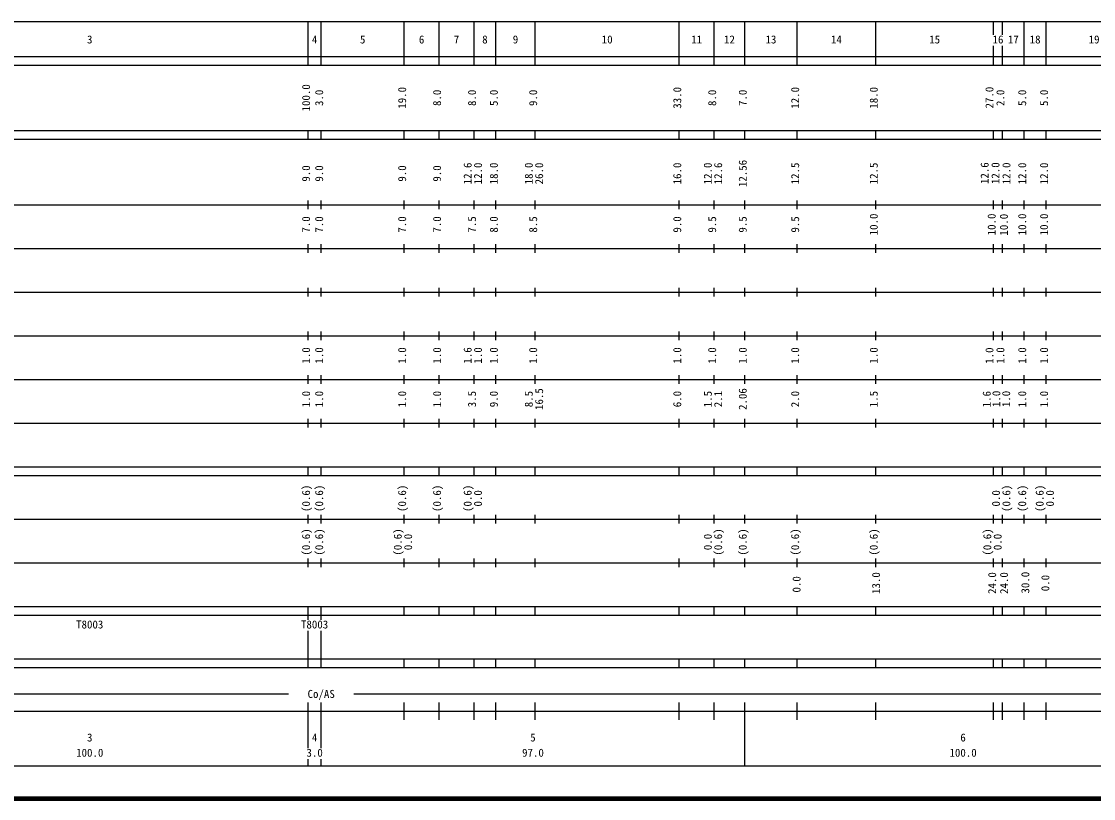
# Model space of a CAD drawing. Units: millimetres on the paper, enlarged 1000 times. Extents: x 40000 to 680000, y 20000 to 380000.
# Drawn here: x 302358 to 547880, y 20000 to 198000 of the extents above; entities that cross this region are included whole.
import ezdxf
from ezdxf.enums import TextEntityAlignment as Align

# ---------------------------------------------------------------- set-up
doc = ezdxf.new("R2010")
doc.units = ezdxf.units.MM
doc.header["$LTSCALE"] = 1000
doc.layers.add('M-TTL', color=2, linetype='Continuous', lineweight=140)
doc.layers.add('M-TTL-BAND', color=7, linetype='Continuous', lineweight=25)
doc.styles.add('ＭＳ ゴシック', font='')
doc.styles.get('ＭＳ ゴシック').set_extended_font_data('MS Gothic')

msp = doc.modelspace()

# ---------------------------------------------------------------- linework, layer by layer
at = {"layer": 'M-TTL'}
msp.add_line((40000, 20000), (680000, 20000), dxfattribs=at)
at = {"layer": 'M-TTL-BAND'}
for p, q in [((68000, 198000), (579000, 198000)), ((368000, 188000), (368000, 198000)), ((371000, 188000), (371000, 198000)), ((390000, 188000), (390000, 198000)), ((398000, 188000), (398000, 198000)), ((406000, 188000), (406000, 198000)), ((411000, 188000), (411000, 198000)), ((420000, 188000), (420000, 198000)), ((453000, 188000), (453000, 198000)), ((461000, 188000), (461000, 198000)), ((468000, 188000), (468000, 198000)), ((480000, 188000), (480000, 198000)), ((498000, 188000), (498000, 198000)), ((525000, 194905), (525000, 198000)), ((527000, 194905), (527000, 198000)), ((532000, 188000), (532000, 198000)), ((537000, 188000), (537000, 198000)), ((525000, 188000), (525000, 192405)), ((527000, 188000), (527000, 192405)), ((40000, 190000), (579000, 190000)), ((40000, 188000), (579000, 188000)), ((40000, 173000), (579000, 173000)), ((368000, 171000), (368000, 173000)), ((371000, 171000), (371000, 173000)), ((390000, 171000), (390000, 173000)), ((398000, 171000), (398000, 173000)), ((406000, 171000), (406000, 173000)), ((411000, 171000), (411000, 173000)), ((420000, 171000), (420000, 173000)), ((453000, 171000), (453000, 173000)), ((461000, 171000), (461000, 173000)), ((468000, 171000), (468000, 173000)), ((480000, 171000), (480000, 173000)), ((498000, 171000), (498000, 173000)), ((525000, 171000), (525000, 173000)), ((527000, 171000), (527000, 173000)), ((532000, 171000), (532000, 173000)), ((537000, 171000), (537000, 173000)), ((40000, 171000), (579000, 171000)), ((40000, 156000), (579000, 156000)), ((368000, 155000), (368000, 157000)), ((371000, 155000), (371000, 157000)), ((390000, 155000), (390000, 157000)), ((398000, 155000), (398000, 157000)), ((406000, 155000), (406000, 157000)), ((411000, 155000), (411000, 157000)), ((420000, 155000), (420000, 157000)), ((453000, 155000), (453000, 157000)), ((461000, 155000), (461000, 157000)), ((468000, 155000), (468000, 157000)), ((480000, 155000), (480000, 157000)), ((498000, 155000), (498000, 157000)), ((525000, 155000), (525000, 157000)), ((527000, 155000), (527000, 157000)), ((532000, 155000), (532000, 157000)), ((537000, 155000), (537000, 157000)), ((46000, 146000), (579000, 146000)), ((368000, 145000), (368000, 147000)), ((371000, 145000), (371000, 147000)), ((390000, 145000), (390000, 147000)), ((398000, 145000), (398000, 147000)), ((406000, 145000), (406000, 147000)), ((411000, 145000), (411000, 147000)), ((420000, 145000), (420000, 147000)), ((453000, 145000), (453000, 147000)), ((461000, 145000), (461000, 147000)), ((468000, 145000), (468000, 147000)), ((480000, 145000), (480000, 147000)), ((498000, 145000), (498000, 147000)), ((525000, 145000), (525000, 147000)), ((527000, 145000), (527000, 147000)), ((532000, 145000), (532000, 147000)), ((537000, 145000), (537000, 147000)), ((52000, 136000), (579000, 136000)), ((368000, 135000), (368000, 137000)), ((371000, 135000), (371000, 137000)), ((390000, 135000), (390000, 137000)), ((398000, 135000), (398000, 137000)), ((406000, 135000), (406000, 137000)), ((411000, 135000), (411000, 137000)), ((420000, 135000), (420000, 137000)), ((453000, 135000), (453000, 137000)), ((461000, 135000), (461000, 137000)), ((468000, 135000), (468000, 137000)), ((480000, 135000), (480000, 137000)), ((498000, 135000), (498000, 137000)), ((525000, 135000), (525000, 137000)), ((527000, 135000), (527000, 137000)), ((532000, 135000), (532000, 137000)), ((537000, 135000), (537000, 137000)), ((46000, 126000), (579000, 126000)), ((368000, 125000), (368000, 127000)), ((371000, 125000), (371000, 127000)), ((390000, 125000), (390000, 127000)), ((398000, 125000), (398000, 127000)), ((406000, 125000), (406000, 127000)), ((411000, 125000), (411000, 127000)), ((420000, 125000), (420000, 127000)), ((453000, 125000), (453000, 127000)), ((461000, 125000), (461000, 127000)), ((468000, 125000), (468000, 127000)), ((480000, 125000), (480000, 127000)), ((498000, 125000), (498000, 127000)), ((525000, 125000), (525000, 127000)), ((527000, 125000), (527000, 127000)), ((532000, 125000), (532000, 127000)), ((537000, 125000), (537000, 127000)), ((52000, 116000), (579000, 116000)), ((368000, 115000), (368000, 117000)), ((371000, 115000), (371000, 117000)), ((390000, 115000), (390000, 117000)), ((398000, 115000), (398000, 117000)), ((406000, 115000), (406000, 117000)), ((411000, 115000), (411000, 117000)), ((420000, 115000), (420000, 117000)), ((453000, 115000), (453000, 117000)), ((461000, 115000), (461000, 117000)), ((468000, 115000), (468000, 117000)), ((480000, 115000), (480000, 117000)), ((498000, 115000), (498000, 117000)), ((525000, 115000), (525000, 117000)), ((527000, 115000), (527000, 117000)), ((532000, 115000), (532000, 117000)), ((537000, 115000), (537000, 117000)), ((56750, 106000), (579000, 106000)), ((368000, 105000), (368000, 107000)), ((371000, 105000), (371000, 107000)), ((390000, 105000), (390000, 107000)), ((398000, 105000), (398000, 107000)), ((406000, 105000), (406000, 107000)), ((411000, 105000), (411000, 107000)), ((420000, 105000), (420000, 107000)), ((453000, 105000), (453000, 107000)), ((461000, 105000), (461000, 107000)), ((468000, 105000), (468000, 107000)), ((480000, 105000), (480000, 107000)), ((498000, 105000), (498000, 107000)), ((525000, 105000), (525000, 107000)), ((527000, 105000), (527000, 107000)), ((532000, 105000), (532000, 107000)), ((537000, 105000), (537000, 107000)), ((56750, 96000), (579000, 96000)), ((368000, 94000), (368000, 96000)), ((371000, 94000), (371000, 96000)), ((390000, 94000), (390000, 96000)), ((398000, 94000), (398000, 96000)), ((406000, 94000), (406000, 96000)), ((411000, 94000), (411000, 96000)), ((420000, 94000), (420000, 96000)), ((453000, 94000), (453000, 96000)), ((461000, 94000), (461000, 96000)), ((468000, 94000), (468000, 96000)), ((480000, 94000), (480000, 96000)), ((498000, 94000), (498000, 96000)), ((525000, 94000), (525000, 96000)), ((527000, 94000), (527000, 96000)), ((532000, 94000), (532000, 96000)), ((537000, 94000), (537000, 96000)), ((40000, 94000), (579000, 94000)), ((49000, 84000), (579000, 84000)), ((368000, 83000), (368000, 85000)), ((371000, 83000), (371000, 85000)), ((390000, 83000), (390000, 85000)), ((398000, 83000), (398000, 85000)), ((406000, 83000), (406000, 85000)), ((411000, 83000), (411000, 85000)), ((420000, 83000), (420000, 85000)), ((453000, 83000), (453000, 85000)), ((461000, 83000), (461000, 85000)), ((468000, 83000), (468000, 85000)), ((480000, 83000), (480000, 85000)), ((498000, 83000), (498000, 85000)), ((525000, 83000), (525000, 85000)), ((527000, 83000), (527000, 85000)), ((532000, 83000), (532000, 85000)), ((537000, 83000), (537000, 85000)), ((40000, 74000), (579000, 74000)), ((368000, 73000), (368000, 75000)), ((371000, 73000), (371000, 75000)), ((390000, 73000), (390000, 75000)), ((398000, 73000), (398000, 75000)), ((406000, 73000), (406000, 75000)), ((411000, 73000), (411000, 75000)), ((420000, 73000), (420000, 75000)), ((453000, 73000), (453000, 75000)), ((461000, 73000), (461000, 75000)), ((468000, 73000), (468000, 75000)), ((480000, 73000), (480000, 75000)), ((498000, 73000), (498000, 75000)), ((525000, 73000), (525000, 75000)), ((527000, 73000), (527000, 75000)), ((532000, 73000), (532000, 75000)), ((537000, 73000), (537000, 75000)), ((40000, 64000), (579000, 64000)), ((368000, 62000), (368000, 64000)), ((371000, 62000), (371000, 64000)), ((390000, 62000), (390000, 64000)), ((398000, 62000), (398000, 64000)), ((406000, 62000), (406000, 64000)), ((411000, 62000), (411000, 64000)), ((420000, 62000), (420000, 64000)), ((453000, 62000), (453000, 64000)), ((461000, 62000), (461000, 64000)), ((468000, 62000), (468000, 64000)), ((480000, 62000), (480000, 64000)), ((498000, 62000), (498000, 64000)), ((525000, 62000), (525000, 64000)), ((527000, 62000), (527000, 64000)), ((532000, 62000), (532000, 64000)), ((537000, 62000), (537000, 64000)), ((55250, 62000), (579000, 62000)), ((368000, 60905), (368000, 62000)), ((368000, 60905), (368000, 62000)), ((371000, 60905), (371000, 62000)), ((368000, 52000), (368000, 58405)), ((368000, 52000), (368000, 58405)), ((371000, 52000), (371000, 58405)), ((55250, 52000), (579000, 52000)), ((368000, 50000), (368000, 52000)), ((371000, 50000), (371000, 52000)), ((390000, 50000), (390000, 52000)), ((398000, 50000), (398000, 52000)), ((406000, 50000), (406000, 52000)), ((411000, 50000), (411000, 52000)), ((420000, 50000), (420000, 52000)), ((453000, 50000), (453000, 52000)), ((461000, 50000), (461000, 52000)), ((468000, 50000), (468000, 52000)), ((480000, 50000), (480000, 52000)), ((498000, 50000), (498000, 52000)), ((525000, 50000), (525000, 52000)), ((527000, 50000), (527000, 52000)), ((532000, 50000), (532000, 52000)), ((537000, 50000), (537000, 52000)), ((40000, 50000), (579000, 50000)), ((71000, 44000), (363500, 44000)), ((368000, 31533), (368000, 42000)), ((371000, 31533), (371000, 42000)), ((378500, 44000), (565000, 44000)), ((390000, 38000), (390000, 42000)), ((398000, 38000), (398000, 42000)), ((406000, 38000), (406000, 42000)), ((411000, 38000), (411000, 42000)), ((420000, 38000), (420000, 42000)), ((453000, 38000), (453000, 42000)), ((461000, 38000), (461000, 42000)), ((468000, 27500), (468000, 42000)), ((480000, 38000), (480000, 42000)), ((498000, 38000), (498000, 42000)), ((525000, 38000), (525000, 42000)), ((527000, 38000), (527000, 42000)), ((532000, 38000), (532000, 42000)), ((537000, 38000), (537000, 42000)), ((40000, 40000), (579000, 40000)), ((68000, 27500), (579000, 27500)), ((368000, 27500), (368000, 29033)), ((371000, 27500), (371000, 29033))]:
    msp.add_line(p, q, dxfattribs=at)

# ---------------------------------------------------------------- texts
at = {"layer": 'M-TTL-BAND', "style": 'ＭＳ ゴシック'}
for s, p in [('3', (318000, 192405)), ('4', (369500, 192405)), ('5', (380500, 192405)), ('6', (394000, 192405)), ('7', (402000, 192405)), ('8', (408500, 192405)), ('9', (415500, 192405)), ('10', (436500, 192405)), ('11', (457000, 192405)), ('12', (464500, 192405)), ('13', (474000, 192405)), ('14', (489000, 192405)), ('15', (511500, 192405)), ('16', (526000, 192405)), ('17', (529500, 192405)), ('18', (534500, 192405)), ('19', (548000, 192405)), ('Co/AS', (371000, 42500)), ('3', (318000, 32523)), ('4', (369500, 32523)), ('5', (419500, 32523)), ('6', (518000, 32523)), ('100.0', (318000, 29033)), ('3.0', (369500, 29033)), ('97.0', (419500, 29033)), ('100.0', (518000, 29033))]:
    msp.add_text(s, height=1833, dxfattribs=at).set_placement(p, align=Align.BOTTOM_CENTER)
for s, p in [('100.0', (369000, 180500)), ('3.0', (372000, 180500)), ('19.0', (391000, 180500)), ('8.0', (399000, 180500)), ('8.0', (407000, 180500)), ('5.0', (412000, 180500)), ('9.0', (421000, 180500)), ('33.0', (454000, 180500)), ('8.0', (462000, 180500)), ('7.0', (469000, 180500)), ('12.0', (481000, 180500)), ('18.0', (499000, 180500)), ('27.0', (525500, 180557)), ('2.0', (528000, 180500)), ('5.0', (533000, 180500)), ('5.0', (538000, 180500)), ('9.0', (369000, 163174)), ('9.0', (372000, 163174)), ('9.0', (391000, 163174)), ('9.0', (399000, 163174)), ('12.6', (406000, 163174)), ('12.0', (408370, 163174)), ('18.0', (412000, 163174)), ('18.0', (420000, 163174)), ('26.0', (422370, 163174)), ('16.0', (454000, 163174)), ('12.0', (461000, 163174)), ('12.6', (463370, 163174)), ('12.56', (469000, 163174)), ('12.5', (481000, 163174)), ('12.5', (499000, 163174)), ('12.6', (524398, 163242)), ('12.0', (526885, 163242)), ('12.0', (529385, 163197)), ('12.0', (533000, 163174)), ('12.0', (538000, 163174)), ('7.0', (369000, 151500)), ('7.0', (372000, 151500)), ('7.0', (391000, 151500)), ('7.0', (399000, 151500)), ('7.5', (407000, 151500)), ('8.0', (412000, 151500)), ('8.5', (421000, 151500)), ('9.0', (454000, 151500)), ('9.5', (462000, 151500)), ('9.5', (469000, 151500)), ('9.5', (481000, 151500)), ('10.0', (499000, 151500)), ('10.0', (526000, 151500)), ('10.0', (528807, 151445)), ('10.0', (533000, 151500)), ('10.0', (538000, 151500)), ('1.0', (369000, 121500)), ('1.0', (372000, 121500)), ('1.0', (391000, 121500)), ('1.0', (399000, 121500)), ('1.6', (406000, 121500)), ('1.0', (408370, 121500)), ('1.0', (412000, 121500)), ('1.0', (421000, 121500)), ('1.0', (454000, 121500)), ('1.0', (462000, 121500)), ('1.0', (469000, 121500)), ('1.0', (481000, 121500)), ('1.0', (499000, 121500)), ('1.0', (525500, 121458)), ('1.0', (528000, 121500)), ('1.0', (533000, 121500)), ('1.0', (538000, 121500)), ('1.0', (369000, 111500)), ('1.0', (372000, 111500)), ('1.0', (391000, 111500)), ('1.0', (399000, 111500)), ('3.5', (407000, 111500)), ('9.0', (412000, 111500)), ('8.5', (420000, 111500)), ('16.5', (422370, 111500)), ('6.0', (454000, 111500)), ('1.5', (461000, 111500)), ('2.1', (463370, 111500)), ('2.06', (469000, 111500)), ('2.0', (481000, 111500)), ('1.5', (499000, 111500)), ('1.6', (524870, 111486)), ('1.0', (527077, 111550)), ('1.0', (529326, 111525)), ('1.0', (533000, 111500)), ('1.0', (538000, 111500)), ('(0.6)', (369000, 88764)), ('(0.6)', (372000, 88764)), ('(0.6)', (391000, 88764)), ('(0.6)', (399000, 88764)), ('(0.6)', (406000, 88764)), ('(0.6)', (529370, 88764)), ('(0.6)', (533000, 88764)), ('(0.6)', (537000, 88764)), ('0.0', (408370, 88764)), ('0.0', (527000, 88764)), ('0.0', (539370, 88764)), ('(0.6)', (369000, 78764)), ('(0.6)', (372000, 78764)), ('(0.6)', (390000, 78764)), ('(0.6)', (463370, 78764)), ('(0.6)', (469000, 78764)), ('(0.6)', (481000, 78764)), ('(0.6)', (499000, 78764)), ('(0.6)', (525000, 78764)), ('0.0', (392370, 78764)), ('0.0', (461000, 78764)), ('0.0', (527370, 78764)), ('13.0', (499535, 69355)), ('24.0', (526118, 69355)), ('24.0', (528845, 69355)), ('30.0', (533713, 69452)), ('0.0', (481327, 69063)), ('0.0', (538290, 69355))]:
    msp.add_text(s, height=1833, rotation=90, dxfattribs=at).set_placement(p, align=Align.BOTTOM_CENTER)
for p in [(314875, 58405), (366375, 58405)]:
    msp.add_text('T8003', height=1833, dxfattribs=at).set_placement(p, align=Align.BOTTOM_LEFT)

doc.saveas('drawing.dxf')
